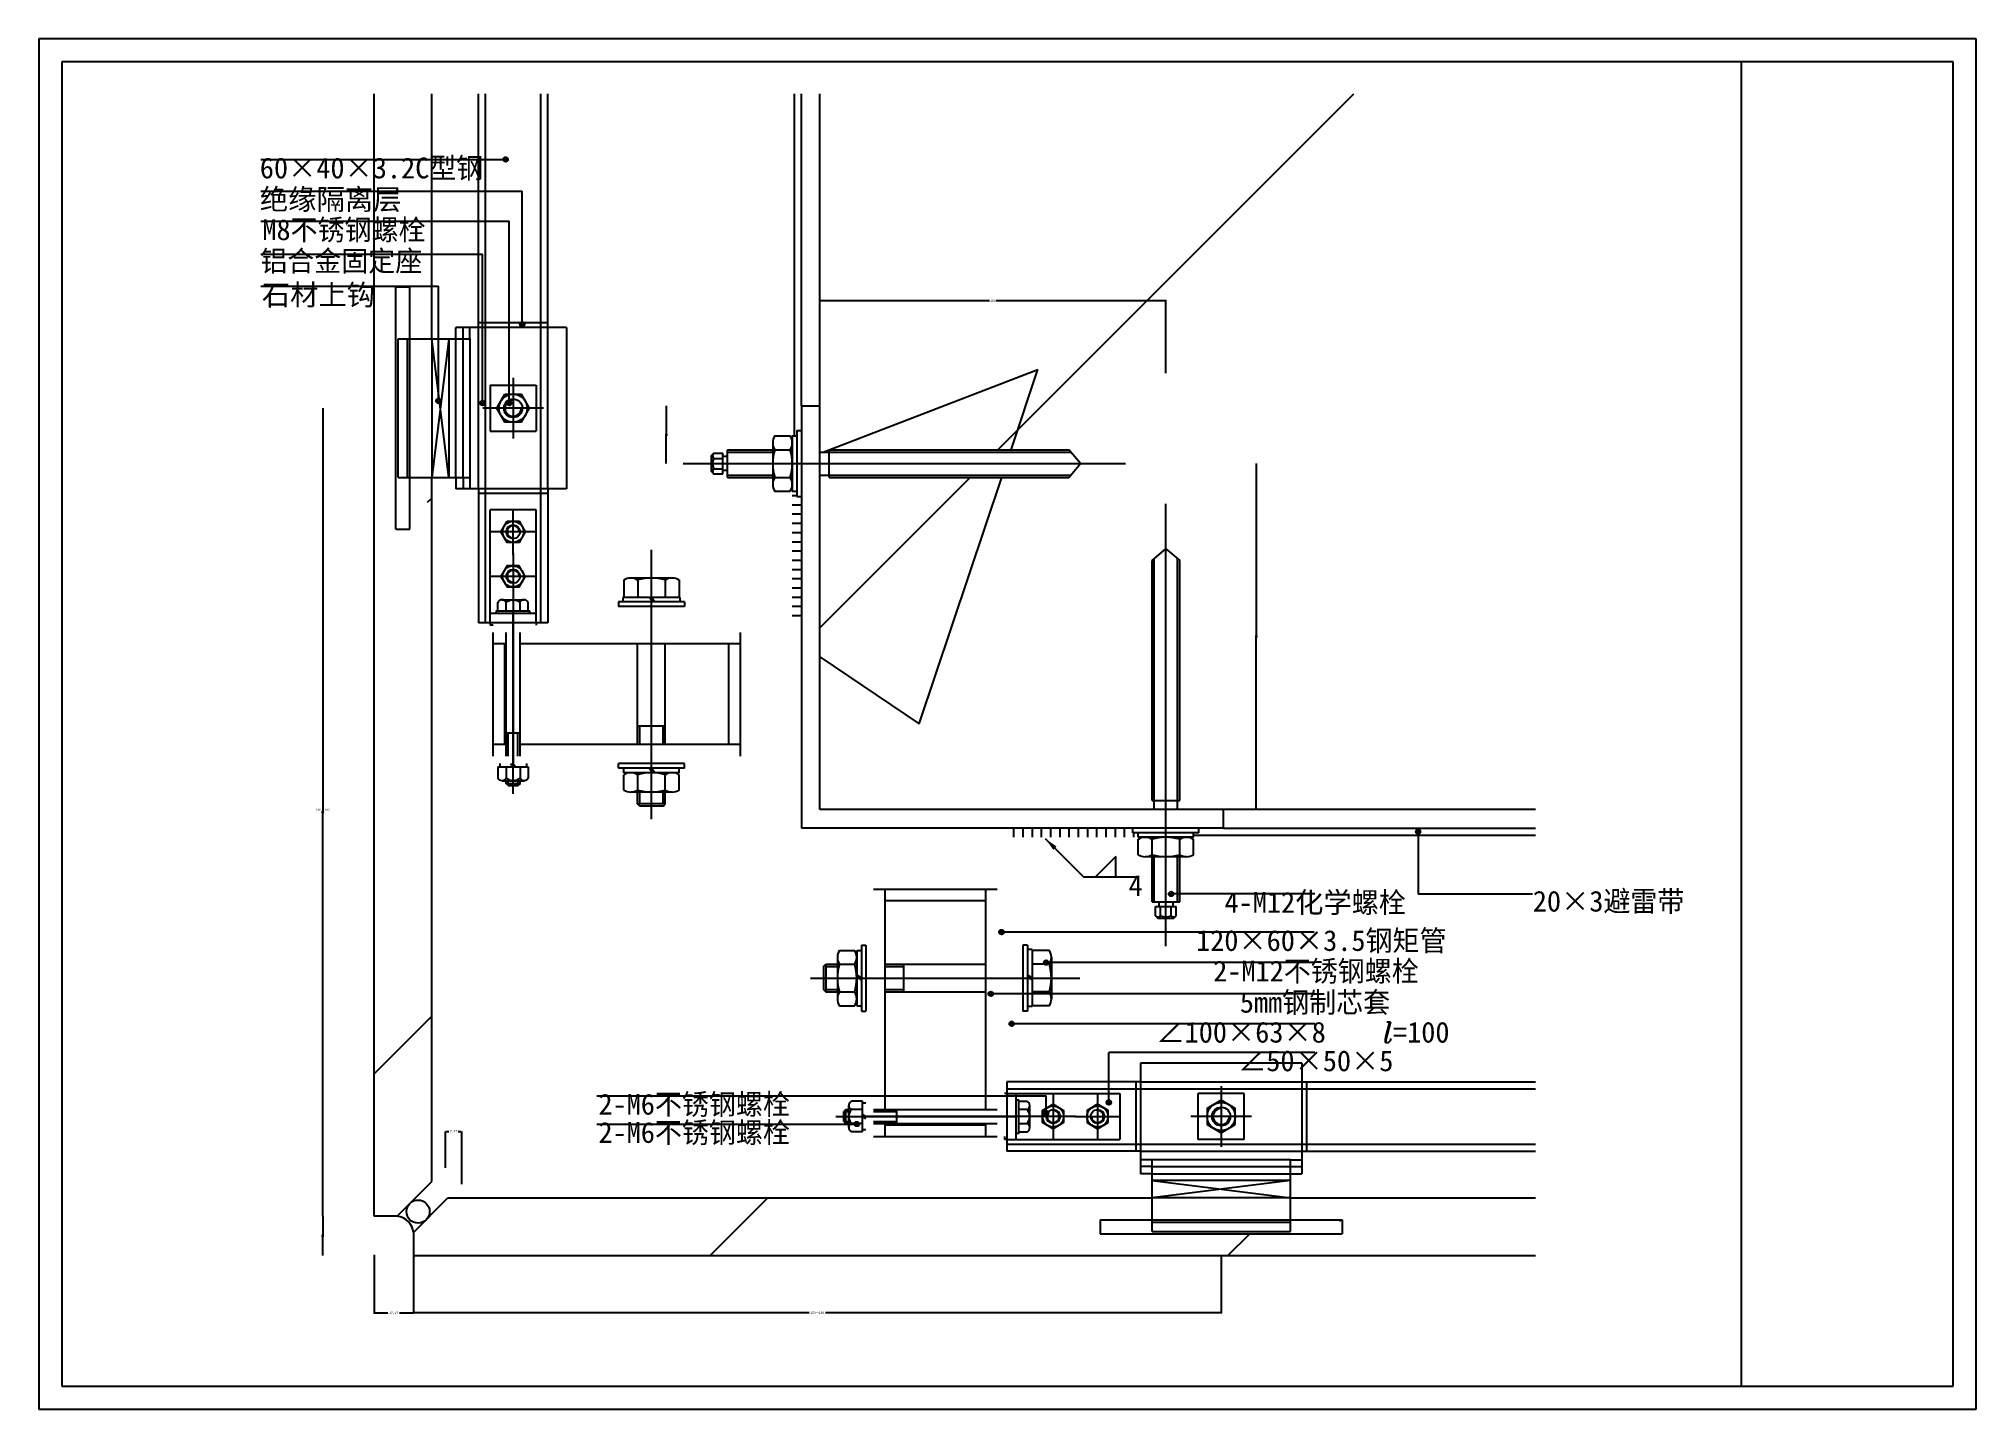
# Model space of a CAD drawing. Header units: metres. Extents: x 0 to 840, y 0 to 594.
import ezdxf

# ---------------------------------------------------------------- set-up
doc = ezdxf.new("R2010")
doc.units = ezdxf.units.M
for name, color, linetype in [('ASHADE', 1, 'Continuous'), ('图层1', 8, 'Continuous'), ('图框', 5, 'Continuous'), ('外形', 3, 'Continuous'), ('文字标注1', 4, 'Continuous'), ('轴线', 6, 'Continuous')]:
    doc.layers.add(name, color=color, linetype=linetype)
doc.dimstyles.get("Standard").update_dxf_attribs({"dimtxt": 2.5, "dimasz": 2.5, "dimexe": 1.25, "dimexo": 0.625, "dimtad": 1, "dimcen": 2.5, "dimazin": 3, "dimtfac": 1, "dimtmove": 0, "dimatfit": 3})

# ---------------------------------------------------------------- blocks, each defined once
blk = doc.blocks.new('_CLOSEDFILLED')
at = {"color": 0, "linetype": 'BYBLOCK'}
blk.add_solid([(-1, 0.2), (0, 0), (-1, -0.2)], dxfattribs=at)
blk = doc.blocks.new('*D1')
for p, q in [((527.82, 409.88), (527.82, 334.88)), ((527.57, 334.88), (527.32, 334.88)), ((527.82, 259.88), (527.82, 334.88)), ((527.82, 334.88), (527.82, 334.88)), ((528.07, 334.88), (528.32, 334.88))]:
    blk.add_line(p, q)
at = {"layer": 'Defpoints'}
for p in [(527.82, 409.88), (527.82, 334.88), (527.82, 259.88)]:
    blk.add_point(p, dxfattribs=at)
at = {"xscale": 0.25, "yscale": 0.25}
blk.add_blockref('_CLOSEDFILLED', (527.82, 334.88), dxfattribs=at)
at = {"xscale": 0.25, "yscale": 0.25, "rotation": 180}
blk.add_blockref('_CLOSEDFILLED', (527.82, 334.88), dxfattribs=at)
at = {"insert": (527.82, 336.005), "char_height": 1, "attachment_point": 5}
blk.add_mtext('0', dxfattribs=at)
blk = doc.blocks.new('*D2')
for p, q in [((412.15, 480.39), (338.4, 480.39)), ((338.65, 449.05), (338.65, 480.39)), ((488.9, 480.39), (415.15, 480.39)), ((488.65, 449.05), (488.65, 480.39))]:
    blk.add_line(p, q)
at = {"layer": 'Defpoints'}
for p in [(488.65, 480.39), (338.65, 449.05), (488.65, 449.05)]:
    blk.add_point(p, dxfattribs=at)
at = {"xscale": 0.25, "yscale": 0.25}
blk.add_blockref('_CLOSEDFILLED', (338.65, 480.39), dxfattribs=at)
at = {"xscale": 0.25, "yscale": 0.25, "rotation": 180}
blk.add_blockref('_CLOSEDFILLED', (488.65, 480.39), dxfattribs=at)
at = {"insert": (413.65, 480.39), "char_height": 1, "attachment_point": 5}
blk.add_mtext('150', dxfattribs=at)
blk = doc.blocks.new('*D3')
for p, q in [((123.12, 433.88), (123.12, 258.76)), ((122.87, 258.76), (122.62, 258.76)), ((123.12, 83.65), (123.12, 258.76)), ((123.12, 258.76), (123.12, 258.76)), ((123.37, 258.76), (123.62, 258.76))]:
    blk.add_line(p, q)
at = {"layer": 'Defpoints'}
for p in [(123.12, 433.88), (123.12, 258.76), (123.12, 83.65)]:
    blk.add_point(p, dxfattribs=at)
at = {"xscale": 0.25, "yscale": 0.25}
blk.add_blockref('_CLOSEDFILLED', (123.12, 258.76), dxfattribs=at)
at = {"xscale": 0.25, "yscale": 0.25, "rotation": 180}
blk.add_blockref('_CLOSEDFILLED', (123.12, 258.76), dxfattribs=at)
at = {"insert": (123.12, 259.885), "char_height": 1, "attachment_point": 5}
blk.add_mtext('150～180', dxfattribs=at)
blk = doc.blocks.new('*D4')
for p, q in [((123.12, 83.65), (123.12, 75.11)), ((122.87, 75.11), (122.62, 75.11)), ((123.12, 66.58), (123.12, 75.11)), ((123.12, 75.11), (123.12, 75.11)), ((123.37, 75.11), (123.62, 75.11))]:
    blk.add_line(p, q)
at = {"layer": 'Defpoints'}
for p in [(123.12, 83.65), (123.12, 75.11), (123.12, 66.58)]:
    blk.add_point(p, dxfattribs=at)
at = {"xscale": 0.25, "yscale": 0.25}
blk.add_blockref('_CLOSEDFILLED', (123.12, 75.11), dxfattribs=at)
at = {"xscale": 0.25, "yscale": 0.25, "rotation": 180}
blk.add_blockref('_CLOSEDFILLED', (123.12, 75.11), dxfattribs=at)
at = {"insert": (123.12, 76.235), "char_height": 1, "attachment_point": 5}
blk.add_mtext('0', dxfattribs=at)
blk = doc.blocks.new('*D5')
for p, q in [((162.42, 66.87), (162.42, 41.81)), ((512.65, 66.87), (512.65, 41.81)), ((334.035, 41.81), (162.17, 41.81)), ((512.9, 41.81), (341.035, 41.81))]:
    blk.add_line(p, q)
at = {"layer": 'Defpoints'}
for p in [(162.42, 66.87), (512.65, 66.87), (512.65, 41.81)]:
    blk.add_point(p, dxfattribs=at)
at = {"xscale": 0.25, "yscale": 0.25}
blk.add_blockref('_CLOSEDFILLED', (162.42, 41.81), dxfattribs=at)
at = {"xscale": 0.25, "yscale": 0.25, "rotation": 180}
blk.add_blockref('_CLOSEDFILLED', (512.65, 41.81), dxfattribs=at)
at = {"insert": (337.535, 41.81), "char_height": 1, "attachment_point": 5}
blk.add_mtext('150～180', dxfattribs=at)
blk = doc.blocks.new('*D6')
for p, q in [((145.35, 66.87), (145.35, 41.65)), ((162.42, 66.87), (162.42, 41.65)), ((151.385, 41.65), (145.1, 41.65)), ((162.67, 41.65), (156.385, 41.65))]:
    blk.add_line(p, q)
at = {"layer": 'Defpoints'}
for p in [(145.35, 66.87), (162.42, 66.87), (162.42, 41.65)]:
    blk.add_point(p, dxfattribs=at)
at = {"xscale": 0.25, "yscale": 0.25}
blk.add_blockref('_CLOSEDFILLED', (145.35, 41.65), dxfattribs=at)
at = {"xscale": 0.25, "yscale": 0.25, "rotation": 180}
blk.add_blockref('_CLOSEDFILLED', (162.42, 41.65), dxfattribs=at)
at = {"insert": (153.885, 41.65), "char_height": 1, "attachment_point": 5}
blk.add_mtext('17,07', dxfattribs=at)
blk = doc.blocks.new('*D7')
for p, q in [((176.31, 104.61), (176.31, 120.45)), ((176.56, 120.45), (177.845, 120.45)), ((181.845, 120.45), (183.13, 120.45)), ((183.38, 97.54), (183.38, 120.45))]:
    blk.add_line(p, q)
at = {"layer": 'Defpoints'}
for p in [(176.31, 120.45), (176.31, 104.61), (183.38, 97.54)]:
    blk.add_point(p, dxfattribs=at)
at = {"xscale": 0.25, "yscale": 0.25, "rotation": 180}
blk.add_blockref('_CLOSEDFILLED', (176.31, 120.45), dxfattribs=at)
at = {"xscale": 0.25, "yscale": 0.25}
blk.add_blockref('_CLOSEDFILLED', (183.38, 120.45), dxfattribs=at)
at = {"insert": (179.845, 120.45), "char_height": 1, "attachment_point": 5}
blk.add_mtext('7,07', dxfattribs=at)
blk = doc.blocks.new('*D8')
for p, q in [((272.07, 434.88), (272.07, 422.38)), ((271.82, 422.38), (271.57, 422.38)), ((272.07, 409.88), (272.07, 422.38)), ((272.07, 422.38), (272.07, 422.38)), ((272.32, 422.38), (272.57, 422.38))]:
    blk.add_line(p, q)
at = {"layer": 'Defpoints'}
for p in [(272.07, 434.88), (272.07, 422.38), (272.07, 409.88)]:
    blk.add_point(p, dxfattribs=at)
at = {"xscale": 0.25, "yscale": 0.25}
blk.add_blockref('_CLOSEDFILLED', (272.07, 422.38), dxfattribs=at)
at = {"xscale": 0.25, "yscale": 0.25, "rotation": 180}
blk.add_blockref('_CLOSEDFILLED', (272.07, 422.38), dxfattribs=at)
at = {"insert": (272.07, 423.505), "char_height": 1, "attachment_point": 5}
blk.add_mtext('0', dxfattribs=at)

msp = doc.modelspace()

# ---------------------------------------------------------------- hatches: boundary and pattern name
at = {"layer": 'ASHADE'}
h = msp.add_hatch(dxfattribs=at)
h.set_pattern_fill('SOLID')
h.paths.add_polyline_path([(201.44, 541.69, 1), (203.44, 541.69, 1)])
h = msp.add_hatch(dxfattribs=at)
h.set_pattern_fill('SOLID')
h.paths.add_polyline_path([(208.62, 470.31, 1), (210.62, 470.31, 1)])
h = msp.add_hatch(dxfattribs=at)
h.set_pattern_fill('SOLID')
h.paths.add_polyline_path([(172.25, 437.05, 1), (174.25, 437.05, 1)])
h = msp.add_hatch(dxfattribs=at)
h.set_pattern_fill('SOLID')
h.paths.add_polyline_path([(191.36, 436.11, 1), (193.36, 436.11, 1)])
h = msp.add_hatch(dxfattribs=at)
h.set_pattern_fill('SOLID')
h.paths.add_polyline_path([(203, 436.11, 1), (205, 436.11, 1)])
h = msp.add_hatch(dxfattribs=at)
h.set_pattern_fill('SOLID')
h.paths.add_polyline_path([(597.04, 250.33, 1), (599.04, 250.33, 1)])
h = msp.add_hatch(dxfattribs=at)
h.set_pattern_fill('SOLID')
h.paths.add_polyline_path([(489.93, 223.33, 1), (491.93, 223.33, 1)])
h = msp.add_hatch(dxfattribs=at)
h.set_pattern_fill('SOLID')
h.paths.add_polyline_path([(416.44, 206.8, 1), (418.44, 206.8, 1)])
h = msp.add_hatch(dxfattribs=at)
h.set_pattern_fill('SOLID')
h.paths.add_polyline_path([(435.79, 193.57, 1), (437.79, 193.57, 1)])
h = msp.add_hatch(dxfattribs=at)
h.set_pattern_fill('SOLID')
h.paths.add_polyline_path([(411.73, 180.04, 1), (413.73, 180.04, 1)])
h = msp.add_hatch(dxfattribs=at)
h.set_pattern_fill('SOLID')
h.paths.add_polyline_path([(420.8, 167.07, 1), (422.8, 167.07, 1)])
h = msp.add_hatch(dxfattribs=at)
h.set_pattern_fill('SOLID')
h.paths.add_polyline_path([(435.77, 128.38, -1), (437.77, 128.38, -1)])
h = msp.add_hatch(dxfattribs=at)
h.set_pattern_fill('SOLID')
h.paths.add_polyline_path([(462.92, 132.97, 1), (464.92, 132.97, 1)])
h = msp.add_hatch(dxfattribs=at)
h.set_pattern_fill('SOLID')
h.paths.add_polyline_path([(353.73, 123.62, 1), (355.73, 123.62, 1)])
at = {"layer": '图层1'}
h = msp.add_hatch(dxfattribs=at)
h.set_pattern_fill('ANSI33', scale=50)
h.paths.add_polyline_path([(170.35, 570.18), (145.35, 570.18), (145.35, 83.65), (155.35, 83.65), (170.35, 98.65), (170.35, 403.88), (160.85, 403.88), (160.85, 381.38), (154.85, 381.38), (154.85, 486.38), (160.85, 486.38), (160.85, 463.88), (170.35, 463.88)])
h = msp.add_hatch(dxfattribs=at)
h.set_pattern_fill('AR-CONC', scale=10)
h.paths.add_polyline_path([(338.65, 570.18), (338.65, 414.88), (342.65, 414.88), (342.65, 415.88), (446.65, 415.88), (451.65, 409.88), (446.65, 403.88), (342.65, 403.88), (342.65, 404.88), (338.65, 404.88), (338.65, 259.88), (483.65, 259.88), (483.65, 263.88), (482.65, 263.88), (482.65, 367.88), (488.65, 372.88), (494.65, 367.88), (494.65, 263.88), (493.65, 263.88), (493.65, 259.88), (648.95, 259.88), (648.95, 570.18)])
h = msp.add_hatch(dxfattribs=at)
h.set_pattern_fill('ANSI31', scale=200)
h.paths.add_polyline_path([(338.65, 570.18), (338.65, 414.88), (342.65, 414.88), (342.65, 415.88), (446.65, 415.88), (451.65, 409.88), (446.65, 403.88), (342.65, 403.88), (342.65, 404.88), (338.65, 404.88), (338.65, 259.88), (483.65, 259.88), (483.65, 263.88), (482.65, 263.88), (482.65, 367.88), (488.65, 372.88), (494.65, 367.88), (494.65, 263.88), (493.65, 263.88), (493.65, 259.88), (648.95, 259.88), (648.95, 570.18)])
h = msp.add_hatch(dxfattribs=at)
h.set_pattern_fill('AR-SAND')
h.paths.add_polyline_path([(160.85, 486.38), (160.85, 463.88), (155.85, 463.88), (155.85, 403.88), (160.85, 403.88), (160.85, 381.38), (154.85, 381.38), (154.85, 486.38)])
h = msp.add_hatch(dxfattribs=at)
h.set_pattern_fill('AR-SAND', scale=0.5)
h.paths.add_polyline_path([(155.35, 83.65, -0.37), (162.42, 76.58), (167.99, 82.14, -0.67), (159.45, 85.68, -0.2), (160.92, 89.21)])
h = msp.add_hatch(dxfattribs=at)
h.set_pattern_fill('ANSI37', scale=20)
h.paths.add_polyline_path([(169.45, 85.68, 1), (159.45, 85.68, 1)])
h = msp.add_hatch(dxfattribs=at)
h.set_pattern_fill('ANSI33', scale=50)
h.paths.add_polyline_path([(648.95, 91.58), (648.95, 66.58), (162.42, 66.58), (162.42, 76.58), (177.42, 91.58), (482.65, 91.58), (482.65, 82.08), (460.15, 82.08), (460.15, 76.08), (565.15, 76.08), (565.15, 82.08), (542.65, 82.08), (542.65, 91.58)])
h = msp.add_hatch(dxfattribs=at)
h.set_pattern_fill('AR-SAND')
h.paths.add_polyline_path([(565.15, 82.08), (542.65, 82.08), (542.65, 77.08), (482.65, 77.08), (482.65, 82.08), (460.15, 82.08), (460.15, 76.08), (565.15, 76.08)])

# ---------------------------------------------------------------- linework, layer by layer
for p, q in [((154.85, 381.38), (154.85, 486.38)), ((160.85, 486.38), (154.85, 486.38)), ((160.85, 463.88), (160.85, 486.38)), ((319.12, 421.87), (325.79, 421.87)), ((326.65, 421.87), (326.65, 397.89)), ((326.65, 421.87), (328.65, 421.87)), ((328.65, 424.19), (328.65, 395.57)), ((328.65, 424.19), (330.65, 424.19)), ((330.65, 424.19), (330.65, 395.57)), ((291.65, 413.38), (292.65, 414.38)), ((291.65, 406.38), (291.65, 413.38)), ((292.65, 414.38), (296.65, 414.38)), ((292.65, 412.13), (296.65, 412.13)), ((296.65, 405.38), (296.65, 414.38)), ((298.65, 412.88), (296.65, 412.88)), ((298.65, 415.88), (318.25, 415.88)), ((298.65, 403.88), (298.65, 415.88)), ((298.65, 414.88), (318.25, 414.88)), ((318.25, 418.87), (318.25, 400.89)), ((319.12, 415.87), (325.79, 415.87)), ((338.65, 414.88), (447.49, 414.88)), ((342.65, 415.88), (446.65, 415.88)), ((342.65, 403.88), (342.65, 415.88)), ((451.65, 409.88), (446.65, 415.88)), ((160.85, 381.38), (160.85, 403.88)), ((292.65, 405.38), (291.65, 406.38)), ((292.65, 407.63), (296.65, 407.63)), ((292.65, 405.38), (296.65, 405.38)), ((298.65, 406.88), (296.65, 406.88)), ((298.65, 404.88), (318.25, 404.88)), ((298.65, 403.88), (318.25, 403.88)), ((319.12, 403.88), (325.79, 403.88)), ((338.65, 404.88), (447.49, 404.88)), ((342.65, 403.88), (446.65, 403.88)), ((446.65, 403.88), (451.65, 409.88)), ((319.12, 397.89), (325.79, 397.89)), ((326.65, 397.89), (328.65, 397.89)), ((328.65, 395.57), (330.65, 395.57)), ((154.85, 381.38), (160.85, 381.38)), ((482.65, 367.88), (488.65, 372.88)), ((488.65, 372.88), (494.65, 367.88)), ((482.65, 263.88), (482.65, 367.88)), ((483.65, 259.88), (483.65, 368.71)), ((493.65, 259.88), (493.65, 368.71)), ((494.65, 263.88), (494.65, 367.88)), ((253.66, 359.42), (253.66, 351.88)), ((274.64, 360.28), (256.66, 360.28)), ((259.66, 359.42), (259.66, 351.88)), ((271.65, 359.42), (271.65, 351.88)), ((277.64, 359.42), (277.64, 351.88)), ((279.96, 349.88), (251.34, 349.88)), ((251.34, 349.88), (251.34, 347.88)), ((279.96, 347.88), (251.34, 347.88)), ((278.01, 351.88), (253.29, 351.88)), ((253.29, 351.88), (253.29, 349.88)), ((266.13, 349.88), (264.75, 351.88)), ((267.04, 349.88), (265.65, 351.88)), ((278.01, 351.88), (278.01, 349.88)), ((279.96, 349.88), (279.96, 347.88)), ((195.65, 340.88), (195.65, 339.88)), ((197.05, 339.88), (195.65, 339.88)), ((197.05, 283.08), (197.05, 336.68)), ((202.65, 283.08), (202.65, 336.68)), ((208.65, 283.08), (208.65, 336.68)), ((215.65, 340.88), (215.65, 339.88)), ((304.25, 283.08), (304.25, 336.68)), ((202.65, 331.68), (197.05, 331.68)), ((202.05, 288.08), (202.05, 331.68)), ((304.25, 331.68), (208.65, 331.68)), ((259.65, 288.08), (259.65, 331.68)), ((271.65, 288.08), (271.65, 331.68)), ((299.25, 288.08), (299.25, 331.68)), ((271.65, 296.08), (259.65, 296.08)), ((260.65, 288.08), (260.65, 296.08)), ((270.65, 288.08), (270.65, 296.08)), ((202.65, 288.08), (197.05, 288.08)), ((208.65, 293.08), (202.65, 293.08)), ((203.55, 283.08), (203.55, 293.08)), ((207.75, 283.08), (207.75, 293.08)), ((304.25, 288.08), (208.65, 288.08)), ((199.05, 278.38), (199.05, 273.58)), ((199.05, 278.38), (212.25, 278.38)), ((199.86, 279.88), (199.86, 278.38)), ((199.86, 278.38), (211.44, 278.38)), ((202.65, 278.38), (202.65, 273.58)), ((204.58, 279.88), (205.65, 278.38)), ((205.64, 279.88), (206.7, 278.38)), ((208.65, 278.38), (208.65, 273.58)), ((211.44, 279.88), (211.44, 278.38)), ((212.25, 278.38), (212.25, 273.58)), ((279.96, 279.88), (251.34, 279.88)), ((251.34, 277.88), (251.34, 279.88)), ((279.96, 277.88), (251.34, 277.88)), ((253.66, 275.88), (253.66, 277.88)), ((266.13, 275.88), (264.75, 277.88)), ((267.04, 275.88), (265.65, 277.88)), ((277.64, 275.88), (277.64, 277.88)), ((279.96, 277.88), (279.96, 279.88)), ((200.85, 272.38), (210.45, 272.38)), ((202.65, 271.18), (202.65, 272.38)), ((203.55, 270.28), (202.65, 271.18)), ((202.65, 271.18), (208.65, 271.18)), ((203.55, 271.18), (203.55, 272.38)), ((203.55, 270.28), (207.75, 270.28)), ((207.75, 271.18), (207.75, 272.38)), ((208.65, 271.18), (207.75, 270.28)), ((208.65, 271.18), (208.65, 272.38)), ((277.64, 275.88), (253.66, 275.88)), ((253.66, 268.34), (253.66, 275.02)), ((259.66, 268.34), (259.66, 275.02)), ((271.65, 268.34), (271.65, 275.02)), ((277.64, 268.34), (277.64, 275.02)), ((274.64, 267.48), (256.66, 267.48)), ((259.65, 262.44), (259.65, 267.48)), ((271.65, 262.44), (259.65, 262.44)), ((260.65, 261.44), (259.65, 262.44)), ((260.65, 262.44), (260.65, 267.48)), ((270.65, 261.44), (260.65, 261.44)), ((270.65, 262.44), (270.65, 267.48)), ((270.65, 261.44), (271.65, 262.44)), ((271.65, 262.44), (271.65, 267.48)), ((482.65, 263.88), (494.65, 263.88)), ((502.96, 251.88), (474.34, 251.88)), ((474.34, 249.88), (474.34, 251.88)), ((502.96, 249.88), (474.34, 249.88)), ((476.66, 247.88), (476.66, 249.88)), ((500.64, 247.88), (476.66, 247.88)), ((476.66, 240.34), (476.66, 247.02)), ((482.66, 240.34), (482.66, 247.02)), ((494.65, 240.34), (494.65, 247.02)), ((500.64, 247.88), (500.64, 249.88)), ((500.64, 240.34), (500.64, 247.02)), ((502.96, 249.88), (502.96, 251.88)), ((497.64, 239.48), (479.66, 239.48)), ((482.65, 219.88), (482.65, 239.48)), ((483.65, 219.88), (483.65, 239.48)), ((493.65, 219.88), (493.65, 239.48)), ((494.65, 219.88), (494.65, 239.48)), ((361.85, 225.48), (415.45, 225.48)), ((366.85, 225.48), (366.85, 129.88)), ((366.85, 220.48), (410.45, 220.48)), ((410.45, 225.48), (410.45, 129.88)), ((482.65, 219.88), (494.65, 219.88)), ((485.65, 219.88), (485.65, 217.88)), ((491.65, 219.88), (491.65, 217.88)), ((484.15, 217.88), (493.15, 217.88)), ((484.15, 213.88), (484.15, 217.88)), ((484.15, 213.88), (485.15, 212.88)), ((485.15, 212.88), (492.15, 212.88)), ((486.4, 213.88), (486.4, 217.88)), ((490.9, 213.88), (490.9, 217.88)), ((492.15, 212.88), (493.15, 213.88)), ((493.15, 213.88), (493.15, 217.88)), ((346.25, 195.87), (346.25, 177.89)), ((347.12, 198.87), (353.79, 198.87)), ((354.65, 198.87), (354.65, 174.89)), ((354.65, 198.87), (356.65, 198.87)), ((356.65, 201.19), (356.65, 172.57)), ((356.65, 201.19), (358.65, 201.19)), ((358.65, 201.19), (358.65, 172.57)), ((426.65, 201.19), (426.65, 172.57)), ((428.65, 201.19), (426.65, 201.19)), ((428.65, 201.19), (428.65, 172.57)), ((430.65, 199.24), (428.65, 199.24)), ((430.65, 199.24), (430.65, 174.52)), ((438.19, 198.87), (430.65, 198.87)), ((439.05, 195.87), (439.05, 177.89)), ((340.21, 191.88), (341.21, 192.88)), ((340.21, 191.88), (340.21, 181.88)), ((341.21, 192.88), (341.21, 180.88)), ((341.21, 192.88), (346.25, 192.88)), ((341.21, 191.88), (346.25, 191.88)), ((347.12, 192.87), (353.79, 192.87)), ((354.65, 188.26), (356.65, 186.88)), ((354.65, 187.36), (356.65, 185.98)), ((366.85, 192.88), (410.45, 192.88)), ((366.85, 191.88), (374.85, 191.88)), ((374.85, 192.88), (374.85, 180.88)), ((428.65, 188.26), (430.65, 186.88)), ((428.65, 187.36), (430.65, 185.98)), ((438.19, 192.87), (430.65, 192.87)), ((340.21, 181.88), (341.21, 180.88)), ((341.21, 181.88), (346.25, 181.88)), ((341.21, 180.88), (346.25, 180.88)), ((347.12, 180.88), (353.79, 180.88)), ((366.85, 181.88), (374.85, 181.88)), ((366.85, 180.88), (410.45, 180.88)), ((438.19, 180.88), (430.65, 180.88)), ((347.12, 174.89), (353.79, 174.89)), ((354.65, 174.89), (356.65, 174.89)), ((356.65, 172.57), (358.65, 172.57)), ((428.65, 172.57), (426.65, 172.57)), ((430.65, 174.52), (428.65, 174.52)), ((438.19, 174.89), (430.65, 174.89)), ((419.65, 136.88), (418.65, 136.88)), ((349.96, 129.88), (349.06, 128.98)), ((349.06, 124.78), (349.06, 128.98)), ((349.96, 123.88), (349.96, 129.88)), ((349.96, 129.88), (351.16, 129.88)), ((349.96, 128.98), (351.16, 128.98)), ((351.16, 122.08), (351.16, 131.68)), ((357.15, 133.48), (352.36, 133.48)), ((357.15, 129.88), (352.36, 129.88)), ((357.15, 120.28), (357.15, 133.48)), ((357.15, 121.09), (357.15, 132.67)), ((358.65, 132.67), (357.15, 132.67)), ((358.65, 126.86), (357.15, 127.93)), ((358.65, 125.81), (357.15, 126.87)), ((361.85, 129.88), (415.45, 129.88)), ((361.85, 128.98), (371.85, 128.98)), ((371.85, 129.88), (371.85, 123.88)), ((349.06, 124.78), (349.96, 123.88)), ((349.96, 124.78), (351.16, 124.78)), ((349.96, 123.88), (351.16, 123.88)), ((357.15, 123.88), (352.36, 123.88)), ((357.15, 120.28), (352.36, 120.28)), ((358.65, 121.09), (357.15, 121.09)), ((361.85, 124.78), (371.85, 124.78)), ((361.85, 123.88), (415.45, 123.88)), ((361.85, 118.28), (415.45, 118.28)), ((366.85, 123.88), (366.85, 118.28)), ((366.85, 123.28), (410.45, 123.28)), ((410.45, 123.88), (410.45, 118.28)), ((418.65, 118.28), (418.65, 116.88)), ((419.65, 116.88), (418.65, 116.88)), ((460.15, 82.08), (482.65, 82.08)), ((460.15, 82.08), (460.15, 76.08)), ((460.15, 76.08), (565.15, 76.08)), ((542.65, 82.08), (565.15, 82.08)), ((565.15, 82.08), (565.15, 76.08))]:
    msp.add_line(p, q)
for points in [[(202.13, 439.98), (209.17, 439.98), (212.69, 433.88), (209.17, 427.78), (202.13, 427.78), (198.61, 433.88)], [(203.01, 384.85), (208.29, 384.85), (210.93, 380.28), (208.29, 375.7), (203.01, 375.7), (200.37, 380.28)], [(203.01, 356.43), (208.29, 356.43), (210.93, 361), (208.29, 365.58), (203.01, 365.58), (200.37, 361)], [(435.2, 124.24), (435.2, 129.52), (439.78, 132.16), (444.35, 129.52), (444.35, 124.24), (439.78, 121.6)], [(463.62, 124.24), (463.62, 129.52), (459.05, 132.16), (454.48, 129.52), (454.48, 124.24), (459.05, 121.6)], [(518.75, 123.36), (518.75, 130.4), (512.65, 133.92), (506.56, 130.4), (506.56, 123.36), (512.65, 119.84)]]:
    msp.add_lwpolyline(points, close=True)
for points in [[(212.25, 273.58, -0.67), (208.65, 273.58, -0.4), (202.65, 273.58, -0.67), (199.05, 273.58)], [(352.36, 133.48, 0.67), (352.36, 129.88, 0.4), (352.36, 123.88, 0.67), (352.36, 120.28)]]:
    msp.add_lwpolyline(points, format="xyb")
for centre, radius in [((205.65, 433.88), 6.1), ((205.65, 433.88), 4), ((205.65, 380.28), 4.57), ((205.65, 380.28), 3), ((205.65, 361), 4.57), ((205.65, 361), 3), ((439.78, 126.88), 4.57), ((439.78, 126.88), 3), ((459.05, 126.88), 4.57), ((459.05, 126.88), 3), ((512.65, 126.88), 6.1), ((512.65, 126.88), 4), ((164.45, 85.68), 5)]:
    msp.add_circle(centre, radius)
for centre, radius, start, end in [((323.89, 418.87), 5.63, 147.86, 212.14), ((321.02, 418.87), 5.63, 327.86, 32.14), ((293.67, 413.25), 1.52, 132.07, 227.93), ((297.47, 409.88), 5.31, 154.94, 205.06), ((339.5, 409.88), 21.24, 163.61, 196.39), ((305.41, 409.88), 21.24, 343.61, 16.39), ((293.67, 406.5), 1.52, 132.07, 227.93), ((323.89, 400.89), 5.63, 147.86, 212.14), ((319.12, 403.88), 0, 295.73, 0), ((321.02, 400.89), 5.63, 327.86, 32.14), ((256.66, 354.64), 5.63, 57.86, 122.14), ((265.65, 339.04), 21.24, 73.61, 106.39), ((259.66, 359.42), 0, 205.73, 270), ((274.64, 354.64), 5.63, 57.86, 122.14), ((256.66, 270.24), 5.63, 57.86, 122.14), ((265.65, 254.64), 21.24, 73.61, 106.39), ((274.64, 270.24), 5.63, 57.86, 122.14), ((256.66, 273.11), 5.63, 237.86, 302.14), ((265.65, 288.72), 21.24, 253.61, 286.39), ((259.66, 268.34), 0, 90, 154.27), ((274.64, 273.11), 5.63, 237.86, 302.14), ((479.66, 242.24), 5.63, 57.86, 122.14), ((488.65, 226.64), 21.24, 73.61, 106.39), ((497.64, 242.24), 5.63, 57.86, 122.14), ((479.66, 245.11), 5.63, 237.86, 302.14), ((488.65, 260.72), 21.24, 253.61, 286.39), ((482.66, 240.34), 0, 90, 154.27), ((497.64, 245.11), 5.63, 237.86, 302.14), ((485.28, 214.89), 1.52, 222.07, 317.93), ((488.65, 218.69), 5.31, 244.94, 295.06), ((492.03, 214.89), 1.52, 222.07, 317.93), ((351.89, 195.87), 5.63, 147.86, 212.14), ((349.02, 195.87), 5.63, 327.86, 32.14), ((433.42, 195.87), 5.63, 327.86, 32.14), ((367.5, 186.88), 21.24, 163.61, 196.39), ((333.41, 186.88), 21.24, 343.61, 16.39), ((417.81, 186.88), 21.24, 343.61, 16.39), ((351.89, 177.89), 5.63, 147.86, 212.14), ((347.12, 180.88), 0, 295.73, 0), ((349.02, 177.89), 5.63, 327.86, 32.14), ((433.42, 177.89), 5.63, 327.86, 32.14), ((438.19, 180.88), 0, 180, 244.27), ((154.82, 76.04), 7.63, 4.02, 85.98)]:
    msp.add_arc(centre, radius, start, end)
at = {"layer": 'ASHADE'}
for p, q in [((96.25, 541.69), (202.44, 541.69)), ((96.25, 527.95), (209.62, 527.95)), ((209.62, 470.31), (209.62, 527.95)), ((96.25, 514.9), (204, 514.9)), ((204, 436.11), (204, 514.9)), ((96.25, 500.67), (192.36, 500.67)), ((192.36, 436.11), (192.36, 500.67)), ((96.25, 486.83), (173.25, 486.83)), ((173.25, 437.05), (173.25, 486.83)), ((155.85, 463.88), (186.85, 463.88)), ((155.85, 403.88), (155.85, 463.88)), ((186.85, 463.88), (186.85, 403.88)), ((155.85, 403.88), (186.85, 403.88)), ((436.31, 247.43), (453.1, 230.64)), ((598.04, 250.33), (598.04, 223.19)), ((467, 239.57), (458.07, 230.64)), ((467, 230.64), (467, 239.57)), ((476.38, 230.64), (453.1, 230.64)), ((553.31, 223.33), (490.93, 223.33)), ((647.55, 223.19), (598.04, 223.19)), ((552.98, 206.8), (417.44, 206.8)), ((553.31, 193.57), (436.79, 193.57)), ((553.31, 180.04), (412.73, 180.04)), ((553.31, 167.07), (421.8, 167.07)), ((463.92, 132.97), (463.92, 154.67)), ((553.31, 154.67), (463.92, 154.67)), ((241.96, 135.87), (436.77, 135.87)), ((436.77, 128.38), (436.77, 135.87)), ((241.96, 123.62), (354.73, 123.62)), ((542.65, 108.08), (482.65, 108.08)), ((482.65, 77.08), (482.65, 108.08)), ((542.65, 77.08), (542.65, 108.08)), ((482.65, 77.08), (542.65, 77.08))]:
    msp.add_line(p, q, dxfattribs=at)
for centre in [(202.44, 541.69), (209.62, 470.31), (173.25, 437.05), (192.36, 436.11), (204, 436.11), (598.04, 250.33), (490.93, 223.33), (417.44, 206.8), (436.79, 193.57), (412.73, 180.04), (421.8, 167.07), (436.77, 128.38), (463.92, 132.97), (354.73, 123.62)]:
    msp.add_circle(centre, 1, dxfattribs=at)
for centre, radius, start, end in [((205.65, 433.88), 3.5, 90, 0), ((205.65, 380.28), 2.63, 0, 270), ((205.65, 361), 2.63, 0, 270), ((439.78, 126.88), 2.63, 180, 90), ((459.05, 126.88), 2.63, 180, 90), ((512.65, 126.88), 3.5, 90, 0)]:
    msp.add_arc(centre, radius, start, end, dxfattribs=at)
msp.add_solid([(439.85, 242.48), (441.26, 243.89), (436.31, 247.43)], dxfattribs=at)
at = {"layer": '图层1'}
for p, q in [((0, 594), (0, 0)), ((840, 594), (0, 594)), ((840, 0), (840, 594)), ((193.65, 340.88), (193.65, 570.18)), ((217.65, 340.88), (217.65, 570.18)), ((220.65, 470.88), (190.65, 470.88)), ((159.85, 403.88), (159.85, 463.88)), ((160.85, 403.88), (160.85, 463.88)), ((170.35, 463.88), (170.35, 403.88)), ((177.85, 403.88), (170.35, 463.88)), ((177.85, 463.88), (170.35, 403.88)), ((177.85, 463.88), (177.85, 403.88)), ((180.85, 403.88), (180.85, 463.88)), ((184.05, 403.88), (184.05, 463.88)), ((190.65, 398.88), (190.65, 468.88)), ((220.65, 398.88), (220.65, 468.88)), ((220.65, 396.88), (190.65, 396.88)), ((328.65, 395.88), (326.65, 395.88)), ((195.65, 340.88), (195.65, 389.88)), ((215.65, 389.88), (195.65, 389.88)), ((215.65, 340.88), (215.65, 389.88)), ((330.65, 391.88), (326.65, 391.88)), ((330.65, 387.88), (326.65, 387.88)), ((330.65, 383.88), (326.65, 383.88)), ((330.65, 379.88), (326.65, 379.88)), ((330.65, 375.88), (326.65, 375.88)), ((330.65, 371.88), (326.65, 371.88)), ((330.65, 367.88), (326.65, 367.88)), ((330.65, 363.88), (326.65, 363.88)), ((330.65, 359.88), (326.65, 359.88)), ((330.65, 355.88), (326.65, 355.88)), ((215.65, 344.88), (195.65, 344.88)), ((212.84, 344.88), (198.44, 344.88)), ((199.04, 346.08), (199.04, 349.68)), ((200.84, 350.88), (210.44, 350.88)), ((212.24, 346.08), (212.24, 349.68)), ((212.84, 344.88), (212.84, 346.08)), ((330.65, 351.88), (326.65, 351.88)), ((330.65, 347.88), (326.65, 347.88)), ((330.65, 343.88), (326.65, 343.88)), ((422.65, 251.88), (422.65, 247.88)), ((426.65, 251.88), (426.65, 247.88)), ((430.65, 251.88), (430.65, 247.88)), ((434.65, 251.88), (434.65, 247.88)), ((438.65, 251.88), (438.65, 247.88)), ((442.65, 251.88), (442.65, 247.88)), ((446.65, 251.88), (446.65, 247.88)), ((450.65, 251.88), (450.65, 247.88)), ((454.65, 251.88), (454.65, 247.88)), ((458.65, 251.88), (458.65, 247.88)), ((462.65, 251.88), (462.65, 247.88)), ((466.65, 251.88), (466.65, 247.88)), ((470.65, 251.88), (470.65, 247.88)), ((474.65, 249.88), (474.65, 247.88)), ((419.65, 138.88), (648.95, 138.88)), ((419.65, 136.88), (468.65, 136.88)), ((423.65, 136.88), (423.65, 116.88)), ((468.65, 136.88), (468.65, 116.88)), ((475.65, 141.88), (475.65, 111.88)), ((477.65, 141.88), (547.65, 141.88)), ((549.65, 141.88), (549.65, 111.88)), ((423.65, 134.06), (423.65, 119.66)), ((423.65, 134.06), (424.85, 134.06)), ((424.85, 133.46), (428.45, 133.46)), ((429.65, 122.06), (429.65, 131.66)), ((424.85, 120.26), (428.45, 120.26)), ((419.65, 116.88), (468.65, 116.88)), ((419.65, 114.88), (648.95, 114.88)), ((477.65, 111.88), (547.65, 111.88)), ((482.65, 105.28), (542.65, 105.28)), ((482.65, 102.08), (542.65, 102.08)), ((542.65, 99.08), (482.65, 91.58)), ((482.65, 99.08), (542.65, 91.58)), ((542.65, 99.08), (482.65, 99.08)), ((542.65, 91.58), (482.65, 91.58)), ((482.65, 82.08), (542.65, 82.08)), ((482.65, 81.08), (542.65, 81.08)), ((0, 0), (840, 0))]:
    msp.add_line(p, q, dxfattribs=at)
for points in [[(198.44, 344.88), (198.44, 346.08), (212.84, 346.08)], [(423.65, 119.66), (424.85, 119.66), (424.85, 134.06)]]:
    msp.add_lwpolyline(points, dxfattribs=at)
for points in [[(202.64, 346.08), (202.64, 349.68, -0.4), (208.64, 349.68), (208.64, 346.08)], [(424.85, 123.86), (428.45, 123.86, 0.4), (428.45, 129.86), (424.85, 129.86)]]:
    msp.add_lwpolyline(points, format="xyb", dxfattribs=at)
for centre, start, end in [((200.84, 348.93), 22.62, 157.38), ((210.44, 348.93), 22.62, 157.38), ((427.7, 131.66), 292.62, 67.38), ((427.7, 122.06), 292.62, 67.38)]:
    msp.add_arc(centre, 1.95, start, end, dxfattribs=at)
at = {"layer": '图框'}
for p, q in [((830, 584), (10, 584)), ((10, 584), (10, 10)), ((830, 10), (830, 584)), ((10, 10), (830, 10))]:
    msp.add_line(p, q, dxfattribs=at)
at = {"layer": '外形'}
for p, q in [((738.16, 10), (738.16, 584)), ((145.35, 83.65), (145.35, 570.18)), ((170.35, 463.88), (170.35, 570.18)), ((338.65, 259.88), (338.65, 570.18)), ((170.35, 98.65), (170.35, 403.88)), ((648.95, 259.88), (338.65, 259.88)), ((155.35, 83.65), (170.35, 98.65)), ((162.42, 76.58), (177.42, 91.58)), ((177.42, 91.58), (482.65, 91.58)), ((542.65, 91.58), (648.95, 91.58)), ((155.35, 83.65), (145.35, 83.65)), ((162.42, 76.58), (162.42, 66.58)), ((162.42, 66.58), (648.95, 66.58))]:
    msp.add_line(p, q, dxfattribs=at)
at = {"layer": '文字标注1'}
for p, q in [((190.65, 468.88), (190.65, 570.18)), ((220.65, 468.88), (220.65, 570.18)), ((327.65, 421.87), (327.65, 570.18)), ((330.65, 434.88), (330.65, 570.18)), ((228.74, 468.88), (180.85, 468.88)), ((180.85, 463.88), (180.85, 468.88)), ((184.05, 463.88), (184.05, 468.88)), ((186.85, 463.88), (186.85, 468.88)), ((228.74, 468.88), (228.74, 398.88)), ((195.68, 443.88), (195.68, 423.88)), ((195.68, 443.88), (215.68, 443.88)), ((215.68, 443.88), (215.68, 423.88)), ((330.65, 434.88), (338.65, 434.88)), ((330.65, 434.88), (330.65, 251.88)), ((195.68, 423.88), (215.68, 423.88)), ((180.85, 403.88), (180.85, 398.88)), ((184.05, 403.88), (184.05, 398.88)), ((186.85, 403.88), (186.85, 398.88)), ((228.74, 398.88), (180.85, 398.88)), ((190.65, 398.88), (190.65, 340.88)), ((220.65, 398.88), (220.65, 340.88)), ((220.65, 340.88), (190.65, 340.88)), ((513.65, 251.88), (513.65, 259.88)), ((513.65, 251.88), (330.65, 251.88)), ((500.64, 248.88), (648.95, 248.88)), ((513.65, 251.88), (648.95, 251.88)), ((547.65, 149.96), (477.65, 149.96)), ((477.65, 149.96), (477.65, 102.08)), ((547.65, 149.96), (547.65, 102.08)), ((477.65, 141.88), (419.65, 141.88)), ((419.65, 141.88), (419.65, 111.88)), ((522.65, 136.9), (502.65, 136.9)), ((502.65, 116.9), (502.65, 136.9)), ((522.65, 116.9), (522.65, 136.9)), ((547.65, 141.88), (648.95, 141.88)), ((477.65, 111.88), (419.65, 111.88)), ((522.65, 116.9), (502.65, 116.9)), ((547.65, 111.88), (648.95, 111.88)), ((482.65, 108.08), (477.65, 108.08)), ((482.65, 105.28), (477.65, 105.28)), ((482.65, 102.08), (477.65, 102.08)), ((542.65, 108.08), (547.65, 108.08)), ((542.65, 105.28), (547.65, 105.28)), ((542.65, 102.08), (547.65, 102.08))]:
    msp.add_line(p, q, dxfattribs=at)
at = {"layer": '轴线'}
for p, q in [((205.65, 447.07), (205.65, 420.69)), ((218.84, 433.88), (192.46, 433.88)), ((279.45, 409.88), (471.22, 409.88)), ((205.65, 370.38), (205.65, 390.17)), ((488.65, 200.68), (488.65, 392.45)), ((215.54, 380.28), (195.76, 380.28)), ((205.65, 370.89), (205.65, 351.11)), ((265.65, 255.78), (265.65, 372.53)), ((215.54, 361), (195.76, 361)), ((205.64, 357.96), (205.64, 280.13)), ((205.64, 266.79), (205.64, 344.63)), ((334.56, 186.88), (451.3, 186.88)), ((439.78, 136.77), (439.78, 116.99)), ((459.05, 136.77), (459.05, 116.99)), ((512.65, 140.07), (512.65, 113.69)), ((345.57, 126.86), (423.41, 126.86)), ((436.74, 126.86), (358.9, 126.86)), ((449.67, 126.88), (429.89, 126.88)), ((449.16, 126.88), (468.94, 126.88)), ((525.84, 126.88), (499.46, 126.88))]:
    msp.add_line(p, q, dxfattribs=at)

# ---------------------------------------------------------------- texts
at = {"layer": 'ASHADE', "char_height": 9, "attachment_point": 1}
for s, insert in [('60×40×3.2C型钢', (95.85, 542.49)), ('{\\fSystem|b0|i0|c134|p32;绝缘隔离层}', (95.89, 528.92)), ('M8不锈钢螺栓', (96.95, 515.74)), ('铝合金固定座', (96.06, 502.19)), ('{\\fSystem|b0|i0|c134|p32;石材上钩}', (96.72, 487.5)), ('4', (472.47, 231.46)), ('4-M12{\\fSystem|b0|i0|c134|p32;化学}螺栓', (514.1, 224.17)), ('20×3避雷带', (647.75, 224.7)), ('120×60×3.5钢矩管', (501.75, 207.64)), ('2-M12不锈钢螺栓', (509.18, 194.41)), ('5mm钢制芯套', (520.74, 180.88)), ('∠100×63×8    {\\Fitalic.shx|c0;l}=100', (484.55, 167.91)), ('∠50×50×5', (519.97, 155.51)), ('2-M6不锈钢螺栓', (242.66, 136.7)), ('2-M6不锈钢螺栓', (242.66, 124.45))]:
    msp.add_mtext(s, dxfattribs=dict(at, insert=insert))

# ---------------------------------------------------------------- dimensions: what is measured, and where the dimension line sits
for base, p1, p2, picture, middle in [((488.65, 480.39), (488.65, 449.05), (338.65, 449.05), '*D2', (413.65, 480.39)), ((272.07, 422.38), (272.07, 409.88), (272.07, 434.88), '*D8', (272.07, 423.505)), ((527.82, 334.88), (527.82, 409.88), (527.82, 259.88), '*D1', (527.82, 336.005)), ((176.31, 120.45), (176.31, 104.61), (183.38, 97.54), '*D7', (179.845, 120.45)), ((123.12, 75.11), (123.12, 83.65), (123.12, 66.58), '*D4', (123.12, 76.235)), ((162.42, 41.65), (162.42, 66.87), (145.35, 66.87), '*D6', (153.885, 41.65))]:
    dim = msp.add_linear_dim(base=base, p1=p1, p2=p2, dimstyle='Standard')
    dim.commit()
    dim.dimension.update_dxf_attribs({"geometry": picture, "text_midpoint": middle})
for base, p1, p2, picture, middle in [((123.12, 258.76), (123.12, 433.88), (123.12, 83.65), '*D3', (123.12, 259.885)), ((512.65, 41.81), (512.65, 66.87), (162.42, 66.87), '*D5', (337.535, 41.81))]:
    dim = msp.add_linear_dim(base=base, p1=p1, p2=p2, text='150～180', dimstyle='Standard')
    dim.commit()
    dim.dimension.update_dxf_attribs({"geometry": picture, "text_midpoint": middle})

doc.saveas('drawing.dxf')
